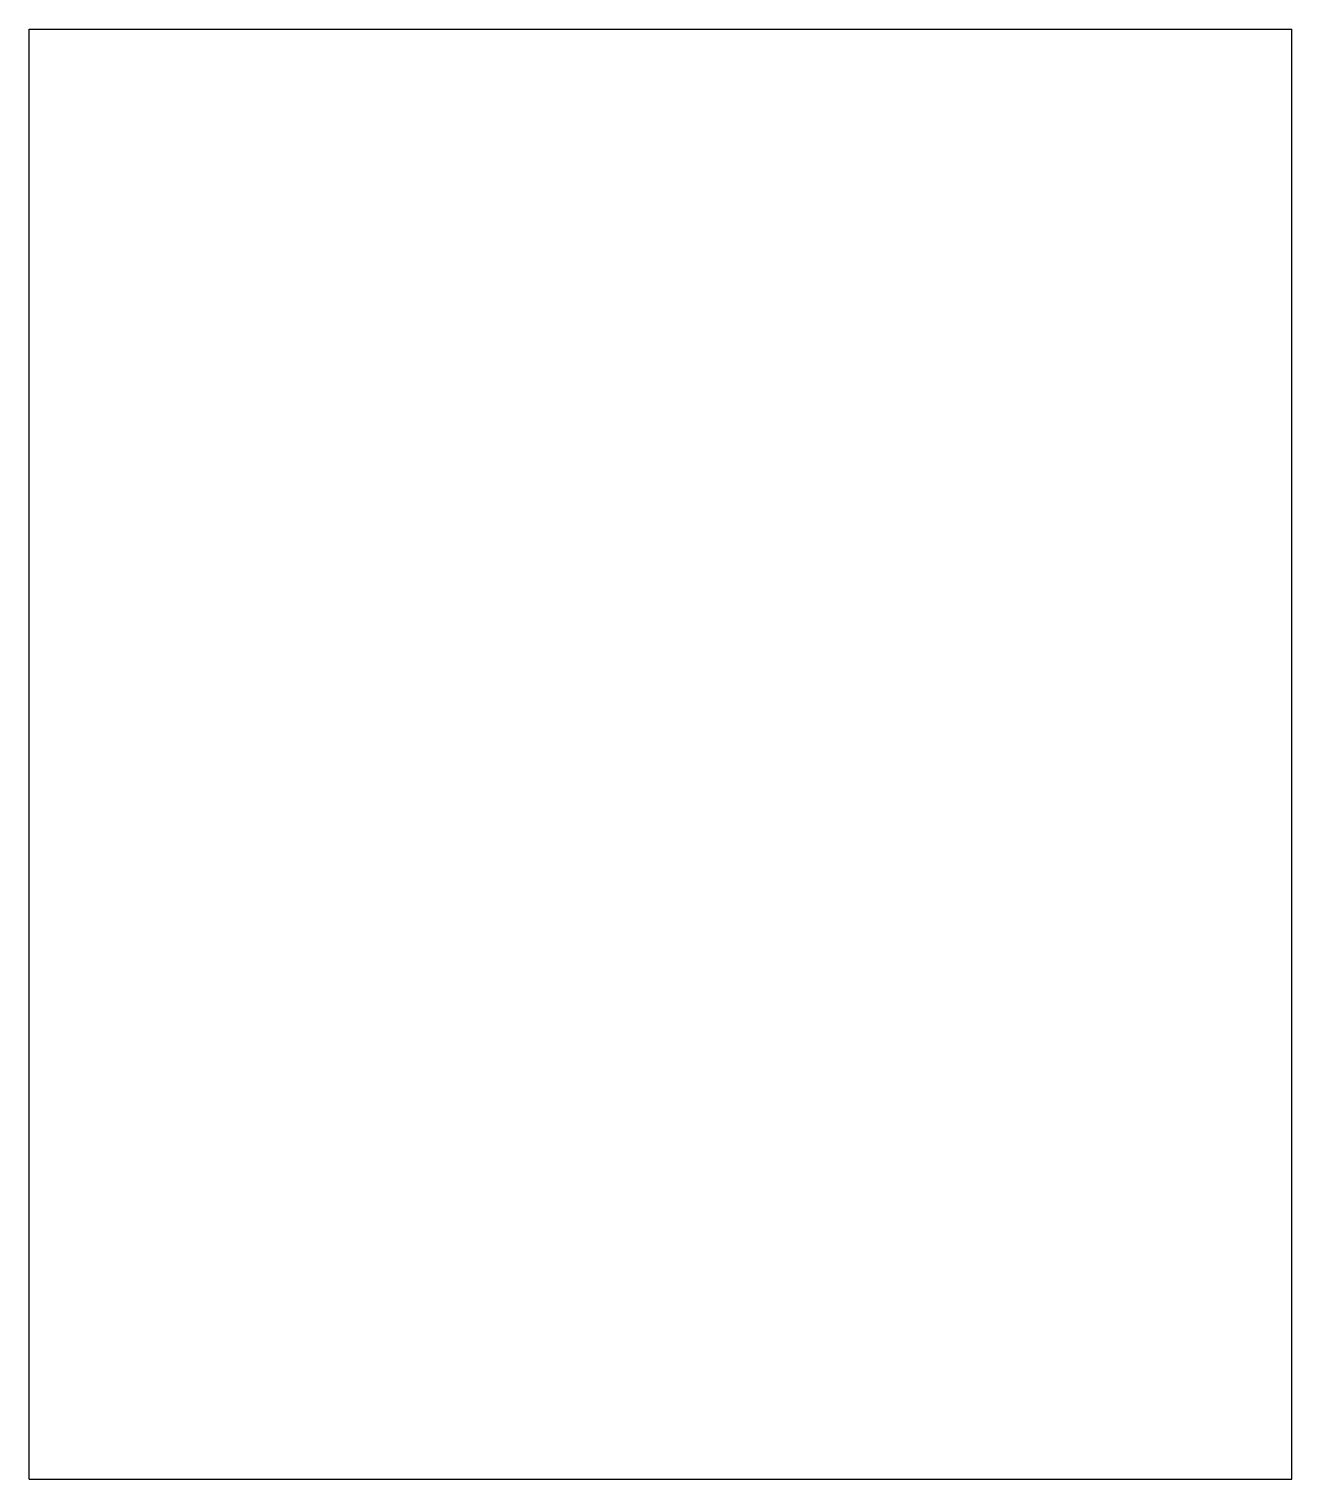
# Model space of a CAD drawing. Extents: x 0.1 to 74.1, y 0.1 to 85.1.
import ezdxf

# ---------------------------------------------------------------- set-up
doc = ezdxf.new("R2010")
doc.units = 0
doc.layers.add('20', color=31, linetype='CONTINUOUS')

msp = doc.modelspace()

# ---------------------------------------------------------------- linework, layer by layer
at = {"layer": '20'}
for points in [[(0.09, 0.1), (0.09, 85.1)], [(0.09, 85.1), (74.09, 85.1)], [(74.09, 0.1), (74.09, 85.1)], [(0.09, 0.1), (74.09, 0.1)]]:
    msp.add_lwpolyline(points, dxfattribs=at)
for points in [[(0.09, 85.1, 1), (0.09, 85.1)], [(0.09, 85.1, 1), (0.09, 85.1)], [(74.09, 85.1, 1), (74.09, 85.1)], [(74.09, 85.1, 1), (74.09, 85.1)], [(0.09, 0.1, 1), (0.09, 0.1)], [(0.09, 0.1, 1), (0.09, 0.1)], [(74.09, 0.1, 1), (74.09, 0.1)], [(74.09, 0.1, 1), (74.09, 0.1)]]:
    msp.add_lwpolyline(points, format="xyb", dxfattribs=at)

doc.saveas('drawing.dxf')
